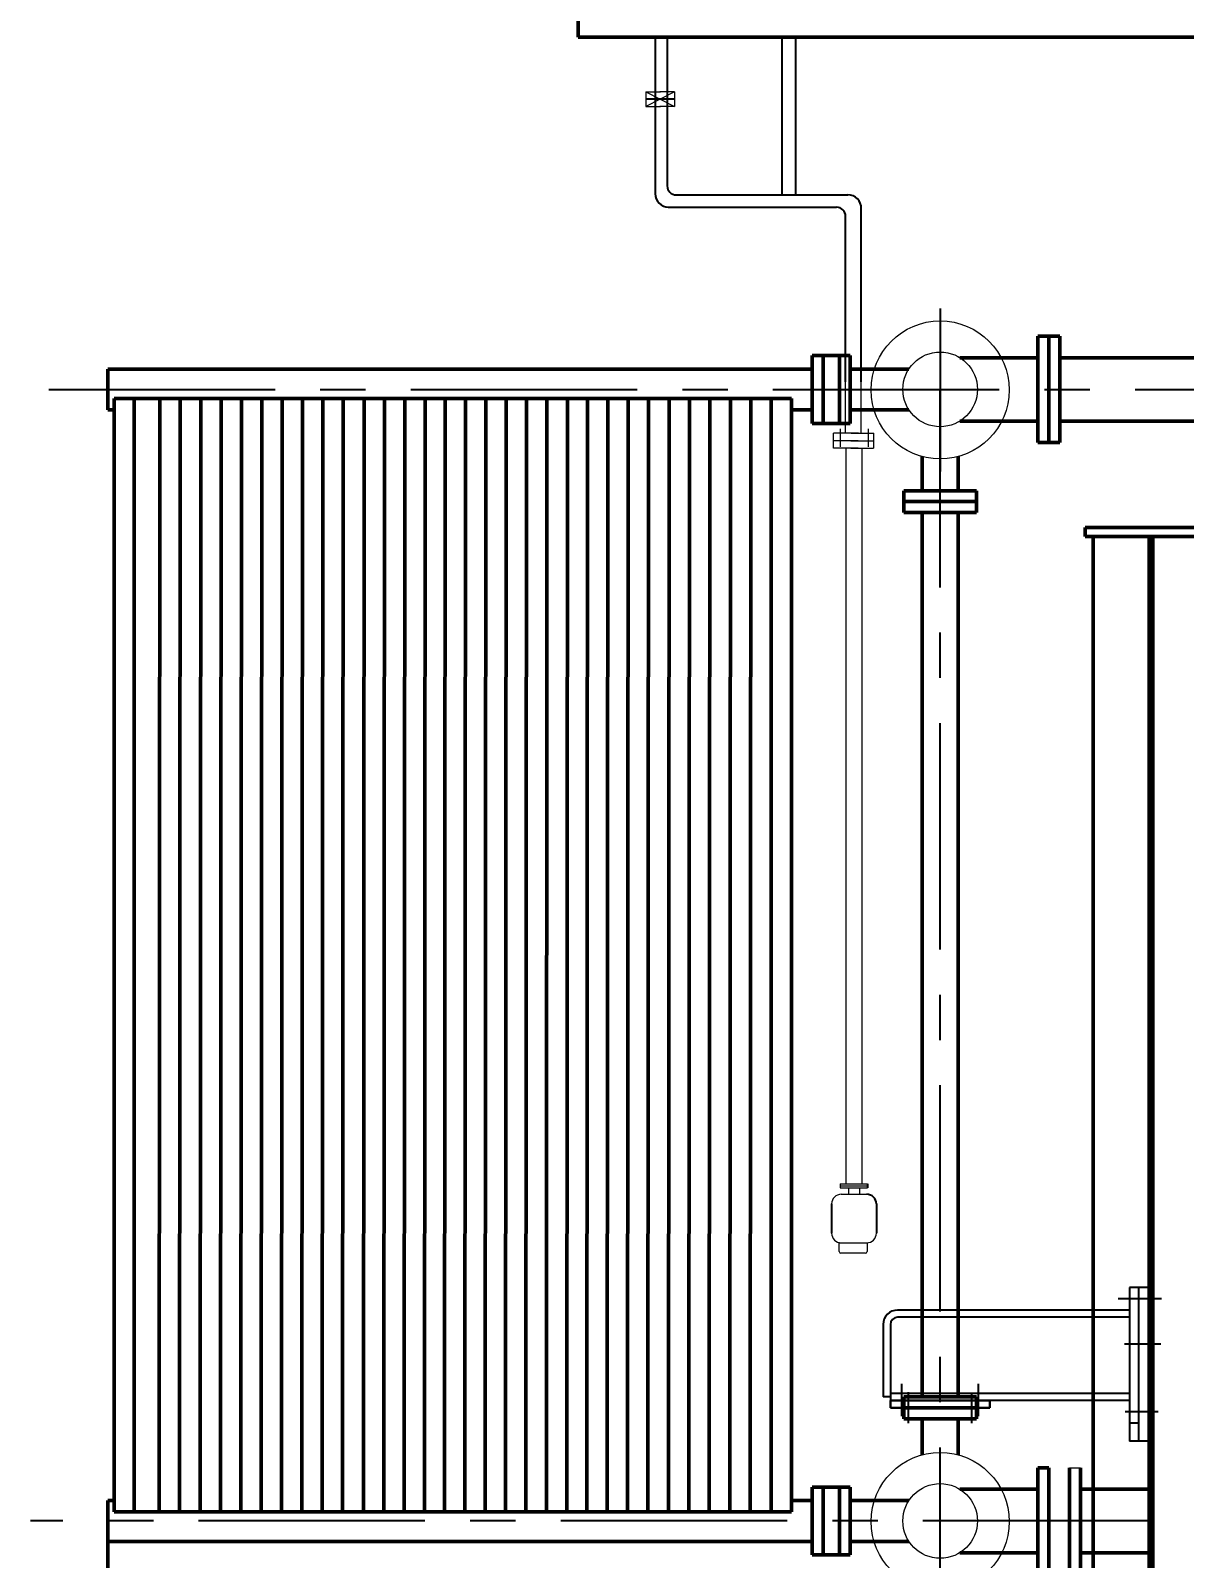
# Model space of a CAD drawing. Header units: inches. Extents: x -283 to 311, y 735 to 1155.
# Drawn here: x -11.6 to 52.2, y 996.5 to 1080.9 of the extents above; entities that cross this region are included whole.
import ezdxf

# ---------------------------------------------------------------- set-up
doc = ezdxf.new("R2010")
doc.units = ezdxf.units.IN
doc.header["$LTSCALE"] = 10
for name, pattern in [('Amconstr', [9999, 9999, 0]), ('CENTER', [2, 1.25, -0.25, 0.25, -0.25]), ('PHANTOM', [2.5, 1.25, -0.25, 0.25, -0.25, 0.25, -0.25])]:
    doc.linetypes.add(name, pattern=pattern)
for name, color, linetype, lineweight in [('0粗实线层', 7, 'Continuous', 50), ('2中心线层', 1, 'CENTER', 25), ('AM_0', 7, 'Continuous', 30), ('细实线', 3, 'Continuous', 20)]:
    doc.layers.add(name, color=color, linetype=linetype, lineweight=lineweight)
for name, color, linetype in [('1轮廓实线层', 7, 'Continuous'), ('3', 6, 'PHANTOM'), ('3中心线层', 1, 'CENTER'), ('4', 2, 'Continuous')]:
    doc.layers.add(name, color=color, linetype=linetype)
doc.styles.add('TH_GBDIM', font='txt.shx', dxfattribs={"width": 0.67, "bigfont": 'hztxt.shx'})
doc.dimstyles.new('TH_GBDIM', dxfattribs={"dimtxt": 3.5, "dimasz": 2.5, "dimexe": 2, "dimexo": 0, "dimgap": 1.5, "dimtad": 0, "dimdec": 1, "dimlfac": 40, "dimdsep": 46, "dimtxsty": 'TH_GBDIM', "dimcen": 2.5, "dimclrd": 3, "dimclre": 3, "dimclrt": 6, "dimadec": 0, "dimazin": 2, "dimtfac": 0.714286, "dimtdec": 1, "dimtmove": 0, "dimatfit": 3, "dimfxl": 0, "dimtzin": 0, "dimlwd": -1, "dimlwe": -1, "dimarcsym": 0})

# ---------------------------------------------------------------- blocks, each defined once
blk = doc.blocks.new('*D42')
at = {"layer": '0粗实线层', "color": 3}
for p, q in [((-7.295, 998.537), (-7.295, 954.198)), ((157.13, 996.037), (157.13, 954.198)), ((-4.795, 956.198), (70.416, 956.198)), ((154.63, 956.198), (79.418, 956.198))]:
    blk.add_line(p, q, dxfattribs=at)
for points in [[(-4.795, 956.614), (-4.795, 955.781), (-7.295, 956.198)], [(154.63, 956.614), (154.63, 955.781), (157.13, 956.198)]]:
    blk.add_solid(points, dxfattribs=at)
at = {"layer": 'Defpoints', "color": 0}
for p in [(-7.295, 998.537), (157.13, 996.037), (157.13, 956.198)]:
    blk.add_point(p, dxfattribs=at)
at = {"layer": '0粗实线层', "color": 6, "insert": (74.917, 956.198), "char_height": 3.5, "attachment_point": 5, "style": 'TH_GBDIM'}
blk.add_mtext('6577', dxfattribs=at)

msp = doc.modelspace()

# ---------------------------------------------------------------- linework, layer by layer
for p, q in [((22.9225, 1080.4873), (22.9225, 1071.852)), ((23.5975, 1080.4873), (23.5975, 1072.2794)), ((29.941, 1071.7794), (29.941, 1080.4873)), ((30.6973, 1071.7794), (30.6973, 1080.4873)), ((24.0025, 1077.0692), (22.4185, 1077.0692)), ((24.0774, 1071.7798), (33.5635, 1071.7798)), ((23.6479, 1071.1024), (32.944, 1071.1024)), ((34.3135, 1061.4623), (34.3135, 1071.0298)), ((33.444, 1061.4623), (33.444, 1070.6024)), ((34.6601, 1017.1535), (34.6601, 1016.9393)), ((35.1442, 1016.0482), (35.1442, 1014.4353)), ((49.6171, 1011.4372), (49.1171, 1011.4372)), ((49.1171, 1011.4372), (49.1171, 1003.9372)), ((49.6171, 1011.4372), (49.6171, 1002.9372)), ((49.1171, 1010.1872), (36.3171, 1010.1872)), ((35.5171, 1009.3872), (35.5171, 1005.3872)), ((35.9171, 1009.3872), (35.9171, 1005.1872)), ((49.1171, 1009.7872), (36.3171, 1009.7872)), ((35.9171, 1005.3872), (35.5171, 1005.3872)), ((49.1171, 1005.5872), (35.9171, 1005.5872)), ((49.1171, 1005.1872), (35.9171, 1005.1872))]:
    msp.add_line(p, q)
at = {"lineweight": 0}
for p, q in [((22.9225, 1079.2373), (22.9225, 1077.4726)), ((22.4185, 1077.4726), (22.4185, 1076.6658)), ((22.4185, 1077.4726), (23.2285, 1077.4726)), ((24.0025, 1077.4726), (23.1925, 1077.4726)), ((24.0025, 1077.4726), (24.0025, 1076.6658)), ((22.4185, 1076.6658), (23.2285, 1076.6658)), ((22.9225, 1076.6658), (22.9225, 1076.4874)), ((24.0025, 1076.6658), (23.1925, 1076.6658)), ((33.444, 1058.625), (33.444, 1066.1693)), ((34.3135, 1058.625), (34.3135, 1066.2825)), ((32.7692, 1057.8007), (32.7692, 1058.625)), ((34.152, 1058.625), (32.7692, 1058.625)), ((33.7614, 1058.625), (35.0094, 1058.625)), ((35.0094, 1057.8007), (35.0094, 1058.625)), ((34.1328, 1058.2039), (32.7692, 1058.2039)), ((34.1328, 1057.8007), (32.7692, 1057.8007)), ((33.485, 1017.1535), (33.485, 1057.8007)), ((33.7422, 1058.2039), (34.9902, 1058.2039)), ((33.7422, 1057.8007), (34.9902, 1057.8007)), ((34.3546, 1017.1535), (34.3546, 1057.8007)), ((33.1423, 1017.1535), (34.6601, 1017.1535)), ((33.1423, 1017.1535), (33.1423, 1016.9393)), ((33.1423, 1017.0464), (34.6601, 1017.0464)), ((33.1423, 1016.9393), (34.6601, 1016.9393))]:
    msp.add_line(p, q, dxfattribs=at)
at = {"color": 0}
msp.add_line((32.6717, 1016.0482), (32.6717, 1014.4353), dxfattribs=at)
for centre, radius, start, end in [((23.6725, 1071.852), 0.75, 180, 270), ((24.0975, 1072.2794), 0.5, 180, 270), ((33.5635, 1071.0298), 0.75, 0, 90), ((32.944, 1070.6024), 0.5, 0, 90), ((34.6085, 1016.0482), 0.5357, 0, 90), ((36.3171, 1009.3872), 0.8, 90, 180), ((36.3171, 1009.3872), 0.4, 90, 180)]:
    msp.add_arc(centre, radius, start, end)
at = {"layer": '0粗实线层'}
for p, q in [((44.0671, 1063.9747), (44.0671, 1058.0997)), ((44.0671, 1063.9747), (45.2671, 1063.9747)), ((44.6671, 1063.9747), (44.6671, 1058.0997)), ((45.2671, 1063.9747), (45.2671, 1058.0997)), ((33.7046, 1062.9122), (31.6046, 1062.9122)), ((31.6046, 1062.9122), (31.6046, 1059.1622)), ((32.2046, 1062.9122), (32.2046, 1059.1622)), ((33.1046, 1062.9122), (33.1046, 1059.1622)), ((33.7046, 1062.9122), (33.7046, 1059.1622)), ((39.7586, 1062.7872), (44.0671, 1062.7872)), ((45.2671, 1062.7872), (59.5421, 1062.7872)), ((-7.2954, 1062.1622), (-7.2954, 1059.9122)), ((31.6046, 1062.1622), (-7.2954, 1062.1622)), ((36.9384, 1062.1622), (33.7046, 1062.1622)), ((30.4546, 1060.5372), (-6.9454, 1060.5372)), ((-6.9454, 1060.5372), (-6.9454, 999.0372)), ((30.4546, 1060.5372), (-5.8454, 1060.5372)), ((-5.8454, 1060.5372), (-5.8454, 999.0372)), ((-4.4562, 999.0372), (-4.4204, 1060.5364)), ((-3.3312, 999.0372), (-3.2954, 1060.5357)), ((-2.2062, 999.0372), (-2.1704, 1060.535)), ((-1.0812, 999.0372), (-1.0454, 1060.5344)), ((0.0438, 999.0372), (0.0796, 1060.5337)), ((1.1688, 999.0372), (1.2046, 1060.5331)), ((2.2938, 999.0372), (2.3296, 1060.5324)), ((3.4188, 999.0372), (3.4546, 1060.5318)), ((4.5438, 999.0372), (4.5796, 1060.5311)), ((5.6688, 999.0372), (5.7046, 1060.5305)), ((6.8144, 999.0372), (6.8502, 1060.5298)), ((7.9394, 999.0372), (7.9751, 1060.5291)), ((9.0644, 999.0372), (9.1001, 1060.5285)), ((10.1894, 999.0372), (10.2251, 1060.5278)), ((11.2938, 999.0372), (11.3296, 1060.5272)), ((12.4188, 999.0372), (12.4546, 1060.5265)), ((13.5438, 999.0372), (13.5796, 1060.5259)), ((14.6688, 999.0372), (14.7046, 1060.5252)), ((15.7938, 999.0372), (15.8296, 1060.5246)), ((16.9188, 999.0372), (16.9546, 1060.5239)), ((18.0438, 999.0372), (18.0796, 1060.5233)), ((19.1482, 999.0372), (19.184, 1060.5226)), ((20.2732, 999.0372), (20.309, 1060.522)), ((21.3982, 999.0372), (21.434, 1060.5213)), ((22.5232, 999.0372), (22.559, 1060.5207)), ((23.6688, 999.0372), (23.7046, 1060.52)), ((24.7938, 999.0372), (24.8296, 1060.5193)), ((25.9188, 999.0372), (25.9546, 1060.5187)), ((27.0438, 999.0372), (27.0796, 1060.518)), ((28.1688, 999.0372), (28.2046, 1060.5174)), ((29.3296, 1060.5372), (29.3296, 999.0372)), ((30.4546, 1060.5372), (30.4546, 999.0372)), ((30.4546, 1060.5372), (30.4546, 1001.5372)), ((30.4546, 1060.5372), (30.4546, 1001.5372)), ((-6.9454, 1059.9122), (-7.2954, 1059.9122)), ((31.6046, 1059.9122), (30.4546, 1059.9122)), ((33.7046, 1059.1622), (31.6046, 1059.1622)), ((36.9384, 1059.9122), (33.7046, 1059.9122)), ((39.7586, 1059.2872), (44.0671, 1059.2872)), ((45.2671, 1059.2872), (59.5421, 1059.2872)), ((44.0171, 1058.9622), (44.0671, 1058.9622)), ((44.0671, 1058.0997), (45.2671, 1058.0997)), ((37.6671, 1057.328), (37.6671, 1055.4372)), ((39.6671, 1057.328), (39.6671, 1055.4372)), ((36.6671, 1055.4372), (36.6671, 1054.2372)), ((36.6671, 1055.4372), (40.6671, 1055.4372)), ((40.6671, 1055.4372), (40.6671, 1054.2372)), ((36.6671, 1054.8372), (40.6671, 1054.8372)), ((36.6671, 1054.2372), (40.6671, 1054.2372)), ((37.6671, 1054.2372), (37.6671, 1005.3872)), ((39.6671, 1054.2372), (39.6671, 1005.3872)), ((46.6671, 1053.4122), (103.1671, 1053.4122)), ((46.6671, 1052.9122), (46.6671, 1053.4122)), ((46.6671, 1052.9122), (103.1671, 1052.9122)), ((50.4171, 1052.9122), (46.6671, 1052.9122)), ((47.1171, 986.0122), (47.1171, 1052.9122)), ((50.2171, 986.0122), (50.2171, 1052.9122)), ((50.4171, 986.0122), (50.4171, 1052.9122)), ((36.6671, 1005.3872), (36.6671, 1004.1872)), ((36.6671, 1005.3872), (40.6671, 1005.3872)), ((40.6671, 1005.3872), (40.6671, 1004.1872)), ((36.6671, 1004.7872), (40.6671, 1004.7872)), ((36.6671, 1004.1872), (40.6671, 1004.1872)), ((37.6671, 1004.1872), (37.6671, 1002.186)), ((39.6671, 1004.1872), (39.6671, 1002.186)), ((44.0671, 1001.4747), (44.0671, 995.5997)), ((44.0671, 1001.4747), (44.6671, 1001.4747)), ((44.6671, 1001.4747), (44.6671, 995.5997)), ((44.6671, 1001.4747), (44.6671, 995.5997)), ((45.8171, 1001.4747), (45.8171, 995.5997)), ((45.8171, 1001.4747), (45.8171, 995.5997)), ((46.4171, 1001.4747), (46.4171, 995.5997)), ((31.6046, 996.6622), (31.6046, 1000.4122)), ((33.7046, 1000.4122), (31.6046, 1000.4122)), ((32.2046, 996.6622), (32.2046, 1000.4122)), ((33.1046, 996.6622), (33.1046, 1000.4122)), ((33.7046, 996.6622), (33.7046, 1000.4122)), ((39.7586, 1000.2872), (44.0671, 1000.2872)), ((50.2171, 1000.2872), (46.4171, 1000.2872)), ((-7.2954, 997.4122), (-7.2954, 999.6622)), ((-6.9454, 999.6622), (-7.2954, 999.6622)), ((31.6046, 999.6622), (30.4546, 999.6622)), ((36.9384, 999.6622), (33.7046, 999.6622)), ((30.4546, 999.0372), (-6.9454, 999.0372)), ((31.6046, 997.4122), (-7.2954, 997.4122)), ((33.7046, 996.6622), (31.6046, 996.6622)), ((36.9384, 997.4122), (33.7046, 997.4122)), ((39.7586, 996.7872), (44.0671, 996.7872)), ((50.2171, 996.7872), (46.4171, 996.7872))]:
    msp.add_line(p, q, dxfattribs=at)
msp.add_lwpolyline([(18.6671, 1080.4873), (131.1671, 1080.4873), (131.1671, 1106.3373), (18.6671, 1106.3373)], close=True, dxfattribs=at)
at = {"layer": '1轮廓实线层', "linetype": 'CENTER', "lineweight": 0}
for p, q in [((33.5982, 1016.9393), (33.5982, 1016.5839)), ((34.2043, 1016.9393), (34.2043, 1016.5839))]:
    msp.add_line(p, q, dxfattribs=at)
at = {"layer": '1轮廓实线层', "lineweight": 0}
for p, q in [((33.2074, 1016.5839), (34.6085, 1016.5839)), ((33.0936, 1013.8983), (34.6282, 1013.8983)), ((33.0936, 1013.4142), (33.0936, 1013.8983)), ((34.6282, 1013.8983), (34.6282, 1013.4142)), ((34.5389, 1013.3249), (33.1829, 1013.3249))]:
    msp.add_line(p, q, dxfattribs=at)
for centre, radius, start, end in [((33.2074, 1016.0482), 0.5357, 90, 180), ((33.2074, 1014.4353), 0.5357, 180, 270), ((34.6085, 1014.4353), 0.5357, 270, 0), ((33.1829, 1013.4142), 0.0893, 180, 270), ((34.5389, 1013.4142), 0.0893, 270, 0)]:
    msp.add_arc(centre, radius, start, end, dxfattribs=at)
at = {"layer": '2中心线层'}
for p, q in [((38.6671, 1065.5037), (38.6671, 1056.5102)), ((-10.5653, 1061.0372), (59.5421, 1061.0372)), ((38.6671, 990.1022), (38.6671, 1061.0372)), ((36.9171, 1003.9369), (36.9171, 1005.6578)), ((40.4171, 1003.9369), (40.4171, 1005.5418)), ((50.2171, 998.5372), (-11.5653, 998.5372))]:
    msp.add_line(p, q, dxfattribs=at)
at = {"layer": '3', "ltscale": 10}
for p, q in [((50.2171, 1011.4372), (49.6171, 1011.4372)), ((49.6171, 1003.9372), (49.1171, 1003.9372)), ((49.1171, 1003.9372), (49.1171, 1002.9372)), ((50.2171, 1002.9372), (49.1171, 1002.9372))]:
    msp.add_line(p, q, dxfattribs=at)
at = {"layer": '3中心线层'}
for p, q in [((50.8956, 1010.8122), (48.5033, 1010.8122)), ((50.8564, 1008.3122), (48.8563, 1008.3122)), ((36.5421, 1004.3352), (36.5421, 1006.113)), ((40.7921, 1004.3352), (40.7921, 1006.113)), ((50.6979, 1004.5622), (48.8759, 1004.5622))]:
    msp.add_line(p, q, dxfattribs=at)
at = {"layer": '4', "color": 3, "lineweight": 0}
for p, q in [((24.0025, 1077.4726), (22.4185, 1076.6658)), ((22.4185, 1077.4726), (24.0025, 1076.6658))]:
    msp.add_line(p, q, dxfattribs=at)
at = {"layer": '4', "lineweight": 0}
for p, q in [((33.1383, 1058.8632), (33.1383, 1057.866)), ((34.7001, 1058.8632), (34.7001, 1057.866))]:
    msp.add_line(p, q, dxfattribs=at)
at = {"layer": '4', "color": 0, "lineweight": 0}
msp.add_line((33.5982, 1016.9393), (34.2043, 1016.9393), dxfattribs=at)
at = {"layer": 'AM_0', "linetype": 'Amconstr'}
for p, q in [((35.9171, 1004.7872), (35.9171, 1005.1872)), ((41.4171, 1005.1872), (35.9171, 1005.1872)), ((41.4171, 1004.7872), (41.4171, 1005.1872)), ((41.4171, 1004.7872), (41.4171, 1005.1872)), ((41.4171, 1004.7872), (35.9171, 1004.7872))]:
    msp.add_line(p, q, dxfattribs=at)
at = {"layer": '细实线', "color": 0}
for p, q in [((44.0671, 1001.4747), (44.0671, 995.5997)), ((44.6671, 1001.4747), (44.6671, 995.5997)), ((45.8171, 1001.4747), (46.4171, 1001.4747))]:
    msp.add_line(p, q, dxfattribs=at)
for centre, radius in [((38.6671, 1061.007), 3.8125), ((38.6671, 1061.0372), 2.0625), ((38.6671, 998.507), 3.8125), ((38.6671, 998.5372), 2.0625)]:
    msp.add_circle(centre, radius, dxfattribs=at)

# ---------------------------------------------------------------- dimensions: what is measured, and where the dimension line sits
at = {"layer": '0粗实线层'}
dim = msp.add_linear_dim(base=(157.1296, 956.1976), p1=(-7.2954, 998.5372), p2=(157.1296, 996.0372), dimstyle='TH_GBDIM', dxfattribs=at)
dim.commit()
dim.dimension.update_dxf_attribs({"geometry": '*D42', "text_midpoint": (74.9171, 956.1976)})

doc.saveas('drawing.dxf')
